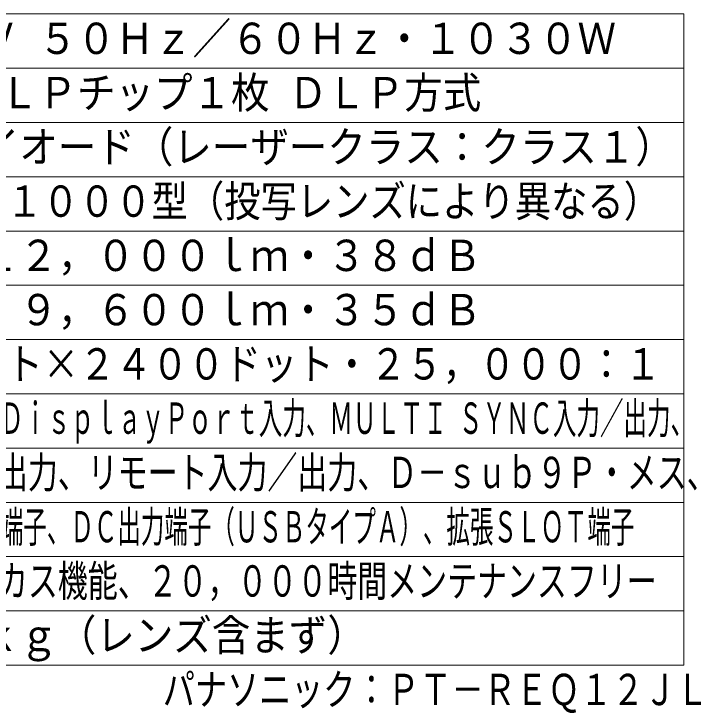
# Model space of a CAD drawing. Units: millimetres on the paper. Extents: x -62 to 64, y -59 to 59.
# Drawn here: x 0.8 to 64.1, y -59 to 5.4 of the extents above; entities that cross this region are included whole.
import ezdxf
from ezdxf.enums import TextEntityAlignment as Align

# ---------------------------------------------------------------- set-up
doc = ezdxf.new("R2010")
doc.units = ezdxf.units.MM
doc.layers.add('0-0_MOJI1', color=7, linetype='Continuous')
doc.layers.add('0-1_相当品', color=4, linetype='Continuous')
doc.layers.add('0-3_WAKU', color=4, linetype='Continuous', lineweight=9)
doc.styles.add('ＭＳ ゴシック', font='')
doc.styles.get('ＭＳ ゴシック').set_extended_font_data('MS Gothic')

msp = doc.modelspace()

# ---------------------------------------------------------------- linework, layer by layer
at = {"layer": '0-3_WAKU', "color": 3}
for p, q in [((-62.497, 5.396), (62.503, 5.396)), ((62.503, -54.604), (62.503, 5.396)), ((-62.497, -54.604), (62.503, -54.604))]:
    msp.add_line(p, q, dxfattribs=at)
at = {"layer": '0-3_WAKU'}
for p, q in [((-62.497, 0.396), (62.503, 0.396)), ((-62.497, -4.604), (62.503, -4.604)), ((-62.497, -9.604), (62.503, -9.604)), ((-62.497, -14.604), (62.503, -14.604)), ((-62.497, -19.604), (62.503, -19.604)), ((-62.497, -24.604), (62.503, -24.604)), ((-62.497, -29.604), (62.503, -29.604)), ((-62.497, -34.604), (62.503, -34.604)), ((-62.497, -39.604), (62.503, -39.604)), ((-62.497, -44.604), (62.503, -44.604)), ((-62.497, -49.604), (62.503, -49.604))]:
    msp.add_line(p, q, dxfattribs=at)

# ---------------------------------------------------------------- texts
at = {"layer": '0-0_MOJI1', "style": 'ＭＳ ゴシック'}
for s, height, width, p in [('ＡＣ１００Ｖ ５０Ｈｚ／６０Ｈｚ・１０３０Ｗ', 2.889, 0.9, (-19.997, 0.841)), ('０。８型 ＤＬＰチップ１枚 ＤＬＰ方式', 2.889, 0.9, (-19.997, -4.159)), ('レーザーダイオード（レーザークラス：クラス１）', 2.889, 0.9, (-19.997, -9.159)), ('別売・７０～１０００型（投写レンズにより異なる）', 2.886, 0.85, (-19.997, -14.159)), ('ノーマル：１２，０００ｌｍ・３８ｄＢ', 2.889, 0.9, (-19.997, -19.159)), ('静音モード：９，６００ｌｍ・３５ｄＢ', 2.889, 0.9, (-19.997, -24.159)), ('３８４０ドット×２４００ドット・２５，０００：１', 2.889, 0.85, (-19.997, -29.159)), ('ＨＤＭＩ入力×２、ＤｉｓｐｌａｙＰｏｒｔ入力、ＭＵＬＴＩ ＳＹＮＣ入力／出力、', 2.889, 0.55, (-19.997, -34.159)), ('シリアル入力／出力、リモート入力／出力、Ｄ－ｓｕｂ９Ｐ・メス、', 2.889, 0.7, (-19.997, -39.159)), ('ＬＡＮ端子、ＵＳＢ端子、ＤＣ出力端子（ＵＳＢタイプＡ）、拡張ＳＬＯＴ端子', 2.886, 0.55, (-19.997, -44.159)), ('自動周辺フォーカス機能、２０，０００時間メンテナンスフリー', 2.889, 0.7, (-19.997, -49.159)), ('約２７．０ｋｇ（レンズ含まず）', 2.889, 0.9, (-19.997, -54.159))]:
    msp.add_text(s, height=height, dxfattribs=dict(at, width=width)).set_placement(p, align=Align.BOTTOM_LEFT)
at = {"layer": '0-1_相当品', "style": 'ＭＳ ゴシック', "width": 0.75}
msp.add_text('パナソニック：ＰＴ－ＲＥＱ１２ＪＬ', height=2.889, dxfattribs=at).set_placement((14.503, -59.159), align=Align.BOTTOM_LEFT)

doc.saveas('drawing.dxf')
